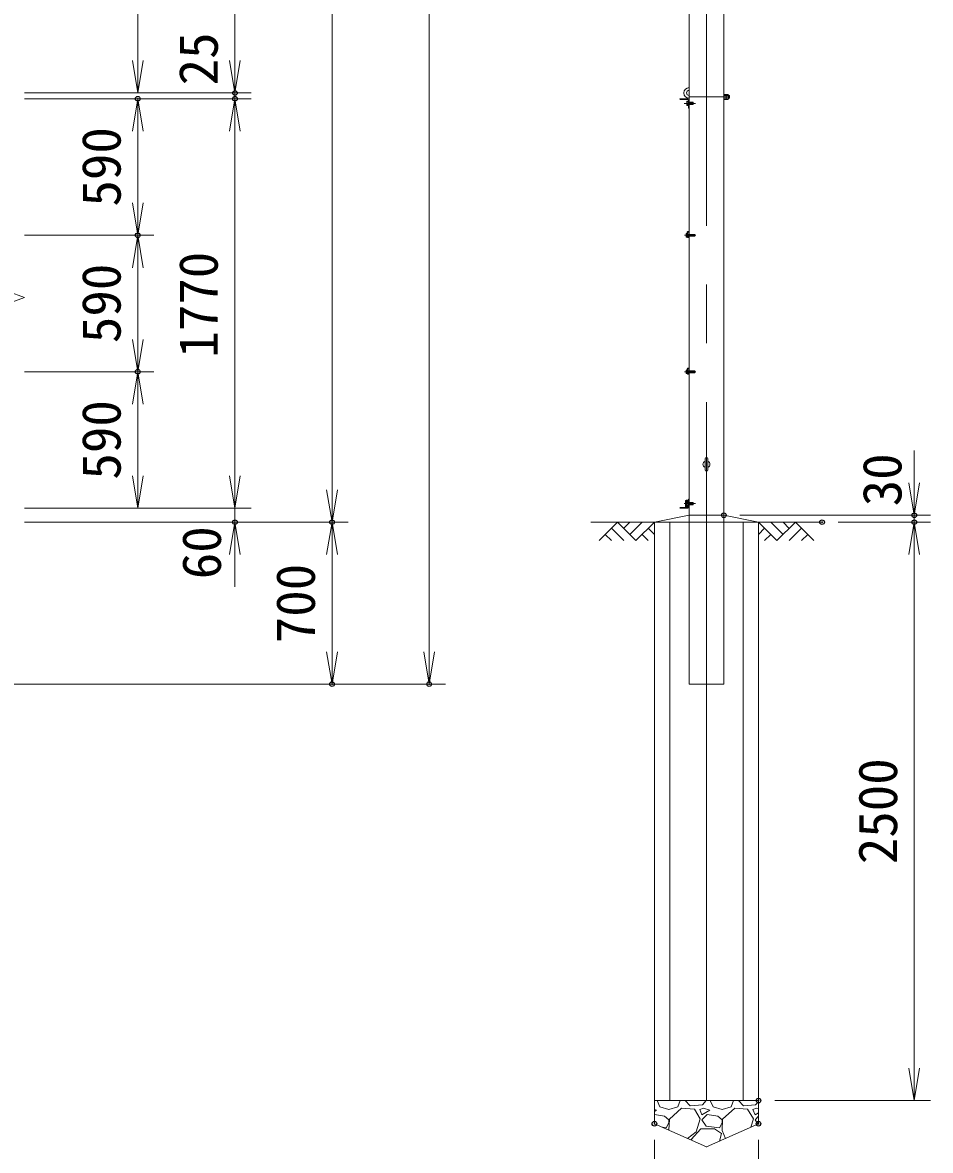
# Model space of a CAD drawing. Units: millimetres at full size. Extents: x -14699 to 14701, y -10394 to 10396.
# Drawn here: x 1219 to 5144, y -3172 to 1703 of the extents above; entities that cross this region are included whole.
import ezdxf
from ezdxf.enums import TextEntityAlignment as Align

# ---------------------------------------------------------------- set-up
doc = ezdxf.new("R2010")
doc.units = ezdxf.units.MM
doc.header["$LTSCALE"] = 40
doc.header["$PDMODE"] = 32
doc.header["$PDSIZE"] = 20
doc.linetypes.add('USER1', pattern=[50.8, 31.75, -6.35, 6.35, -6.35])
for name, color, linetype, lineweight in [('0-0_D-STR1', 1, 'Continuous', 18), ('0-1_D-BMK', 2, 'USER1', 13), ('0-2_D-STR3', 3, 'Continuous', 13), ('0-3_D-STR4', 7, 'Continuous', 18), ('0-4_D-BGD', 7, 'Continuous', 18), ('0-5_D-DCR-HCH', 7, 'Continuous', 13), ('0-6_D-STR-DIM', 7, 'Continuous', 13), ('0-7_0', 7, 'Continuous', 18)]:
    doc.layers.add(name, color=color, linetype=linetype, lineweight=lineweight)
doc.layers.add('0-8_Defpoints', color=253, linetype='Continuous')
doc.styles.add('ＭＳ ゴシック', font='')
doc.styles.get('ＭＳ ゴシック').set_extended_font_data('MS Gothic')

# ---------------------------------------------------------------- blocks, each defined once
blk = doc.blocks.new('_Open')
at = {"layer": '0-7_0'}
blk.add_line((-40, 6.67), (0, 0), dxfattribs=at)
blk.add_lwpolyline([(-40, -6.67), (0, 0), (-40, 0)], dxfattribs=at)

msp = doc.modelspace()

# ---------------------------------------------------------------- linework, layer by layer
at = {"layer": '0-0_D-STR1'}
for p, q in [((4060.92, 1372.31), (4060.92, 1373.31)), ((4095.92, 1373.31), (4060.92, 1373.31)), ((4093.42, 1370.31), (4062.92, 1370.31)), ((4097.92, 1335.31), (4097.92, 1365.81)), ((4100.92, 1333.31), (4100.92, 1368.31)), ((4099.92, 1333.31), (4100.92, 1333.31)), ((4097.92, -358.69), (4097.92, -389.19)), ((4099.92, -356.69), (4100.92, -356.69)), ((4100.92, -356.69), (4100.92, -391.69)), ((4060.92, -395.69), (4060.92, -396.69)), ((4095.92, -396.69), (4060.92, -396.69)), ((4093.42, -393.69), (4062.92, -393.69))]:
    msp.add_line(p, q, dxfattribs=at)
msp.add_lwpolyline([(4100.92, 6643.31), (4250.92, 6643.31), (4250.92, -1156.69), (4100.92, -1156.69)], close=True, dxfattribs=at)
for centre, radius, start, end in [((4062.92, 1372.31), 2, 180, 270), ((4093.42, 1365.81), 4.5, 0, 90), ((4095.92, 1368.31), 5, 0, 90), ((4099.92, 1335.31), 2, 180, 270), ((4093.42, -389.19), 4.5, 270, 0), ((4099.92, -358.69), 2, 90, 180), ((4062.92, -395.69), 2, 90, 180), ((4095.92, -391.69), 5, 270, 0)]:
    msp.add_arc(centre, radius, start, end, dxfattribs=at)
at = {"layer": '0-1_D-BMK'}
for p, q in [((4175.92, -1207.69), (4175.92, 6694.31)), ((4100.92, 1381.31), (4273.42, 1381.31)), ((4128.82, 1353.31), (4078.82, 1353.31)), ((4080.59, 783.31), (4130.59, 783.31)), ((4080.59, 193.31), (4130.59, 193.31)), ((4128.82, -376.69), (4078.82, -376.69))]:
    msp.add_line(p, q, dxfattribs=at)
at = {"layer": '0-2_D-STR3'}
for p, q in [((4250.92, 1392.26), (4250.92, 1370.36)), ((4250.92, 1392.26), (4260.12, 1392.26)), ((4250.92, 1386.79), (4260.12, 1386.79)), ((4250.92, 1375.84), (4260.12, 1375.84)), ((4250.92, 1370.36), (4260.12, 1370.36)), ((4260.92, 1392.26), (4260.92, 1370.36)), ((4260.92, 1392.26), (4270.12, 1392.26)), ((4260.92, 1389.93), (4260.92, 1372.7)), ((4260.92, 1386.79), (4270.12, 1386.79)), ((4260.92, 1375.84), (4270.12, 1375.84)), ((4260.92, 1370.36), (4270.12, 1370.36)), ((4270.92, 1389.93), (4270.92, 1372.7)), ((4270.92, 1387.31), (4274.97, 1387.31)), ((4270.92, 1386.37), (4275.92, 1386.37)), ((4270.92, 1375.31), (4274.97, 1375.31)), ((4275.92, 1386.37), (4274.97, 1387.31)), ((4274.97, 1387.31), (4274.97, 1375.31)), ((4275.92, 1386.37), (4275.92, 1376.26)), ((4090.92, 1361.56), (4091.82, 1363.13)), ((4090.92, 1361.56), (4090.92, 1345.06)), ((4090.92, 1345.06), (4091.82, 1343.5)), ((4091.82, 1363.13), (4097.92, 1363.13)), ((4091.82, 1358.22), (4097.92, 1358.22)), ((4091.82, 1348.41), (4097.92, 1348.41)), ((4091.82, 1343.5), (4097.92, 1343.5)), ((4097.92, 1363.13), (4097.92, 1343.5)), ((4100.92, 1358.31), (4116.42, 1358.31)), ((4100.92, 1357.41), (4117.32, 1357.41)), ((4100.92, 1349.21), (4117.32, 1349.21)), ((4100.92, 1348.31), (4116.42, 1348.31)), ((4116.42, 1358.31), (4117.92, 1356.81)), ((4117.92, 1356.81), (4117.92, 1349.81)), ((4087.62, 789.61), (4088.32, 790.82)), ((4087.62, 789.61), (4087.62, 777.01)), ((4092.92, 790.82), (4088.32, 790.82)), ((4092.92, 787.07), (4088.32, 787.07)), ((4092.92, 796.31), (4092.92, 776.31)), ((4092.92, 790.82), (4092.92, 775.81)), ((4095.92, 799.31), (4100.92, 799.31)), ((4095.92, 795.81), (4095.92, 776.81)), ((4095.92, 787.31), (4123.72, 787.31)), ((4095.92, 786.56), (4124.47, 786.56)), ((4095.92, 780.06), (4124.47, 780.06)), ((4096.42, 796.31), (4100.92, 796.31)), ((4100.92, 799.31), (4100.92, 796.31)), ((4123.72, 787.31), (4124.92, 786.11)), ((4123.72, 787.31), (4123.72, 779.31)), ((4123.72, 779.31), (4124.92, 780.51)), ((4124.92, 786.11), (4124.92, 780.51)), ((4087.62, 777.01), (4088.32, 775.81)), ((4092.92, 779.56), (4088.32, 779.56)), ((4092.92, 775.81), (4088.32, 775.81)), ((4095.92, 779.31), (4123.72, 779.31)), ((4095.92, 773.31), (4100.92, 773.31)), ((4096.42, 776.31), (4100.92, 776.31)), ((4100.92, 776.31), (4100.92, 773.31)), ((4087.62, 199.61), (4088.32, 200.82)), ((4087.62, 199.61), (4087.62, 187.01)), ((4092.92, 200.82), (4088.32, 200.82)), ((4092.92, 197.07), (4088.32, 197.07)), ((4092.92, 206.31), (4092.92, 186.31)), ((4092.92, 200.82), (4092.92, 185.81)), ((4095.92, 209.31), (4100.92, 209.31)), ((4095.92, 205.81), (4095.92, 186.81)), ((4095.92, 197.31), (4123.72, 197.31)), ((4095.92, 196.56), (4124.47, 196.56)), ((4096.42, 206.31), (4100.92, 206.31)), ((4100.92, 209.31), (4100.92, 206.31)), ((4123.72, 197.31), (4124.92, 196.11)), ((4123.72, 197.31), (4123.72, 189.31)), ((4124.92, 196.11), (4124.92, 190.51)), ((4087.62, 187.01), (4088.32, 185.81)), ((4092.92, 189.56), (4088.32, 189.56)), ((4092.92, 185.81), (4088.32, 185.81)), ((4095.92, 190.06), (4124.47, 190.06)), ((4095.92, 189.31), (4123.72, 189.31)), ((4095.92, 183.31), (4100.92, 183.31)), ((4096.42, 186.31), (4100.92, 186.31)), ((4100.92, 186.31), (4100.92, 183.31)), ((4123.72, 189.31), (4124.92, 190.51)), ((4169.67, -230.44), (4169.67, -182.94)), ((4182.17, -230.44), (4182.17, -182.94)), ((4084.78, -364.99), (4084.78, -388.39)), ((4087.08, -364.99), (4087.08, -388.39)), ((4097.78, -361.69), (4088.08, -361.69)), ((4097.78, -363.99), (4088.08, -363.99)), ((4097.78, -389.39), (4088.08, -389.39)), ((4090.92, -368.44), (4091.82, -366.87)), ((4090.92, -384.94), (4090.92, -368.44)), ((4090.92, -384.94), (4091.82, -386.5)), ((4091.82, -366.87), (4097.92, -366.87)), ((4091.82, -371.78), (4097.92, -371.78)), ((4091.82, -381.59), (4097.92, -381.59)), ((4091.82, -386.5), (4097.92, -386.5)), ((4097.78, -361.69), (4097.78, -363.99)), ((4097.78, -389.39), (4097.78, -391.69)), ((4097.92, -386.5), (4097.92, -366.87)), ((4100.92, -371.69), (4116.42, -371.69)), ((4100.92, -372.59), (4117.32, -372.59)), ((4100.92, -380.79), (4117.32, -380.79)), ((4100.92, -381.69), (4116.42, -381.69)), ((4116.42, -381.69), (4117.92, -380.19)), ((4117.92, -380.19), (4117.92, -373.19)), ((4097.78, -391.69), (4088.08, -391.69))]:
    msp.add_line(p, q, dxfattribs=at)
for points in [[(4270.92, 1376.26), (4275.92, 1376.26), (4274.97, 1375.31)], [(4116.42, 1358.31), (4116.42, 1348.31), (4117.92, 1349.81)], [(4116.42, -381.69), (4116.42, -371.69), (4117.92, -373.19)]]:
    msp.add_lwpolyline(points, dxfattribs=at)
for centre, radius, start, end in [((4100.92, 1398.31), 23, 90, 270), ((4100.92, 1398.31), 11, 90, 270), ((4241.78, 1381.31), 19.14, 343.37369, 16.62631), ((4255.94, 1389.53), 5, 326.78843, 33.21157), ((4255.94, 1373.1), 5, 326.78843, 33.21157), ((4251.78, 1381.31), 19.14, 343.37369, 16.62631), ((4265.94, 1389.53), 5, 326.78843, 33.21157), ((4265.94, 1373.1), 5, 326.78843, 33.21157), ((4107.3, 1353.31), 16.24, 162.41205, 197.58795), ((4095.41, 1360.68), 4.34, 145.61575, 214.38425), ((4095.41, 1345.95), 4.34, 145.61575, 214.38425), ((4100.15, 783.31), 12.42, 162.4121, 197.5879), ((4091.06, 788.94), 3.32, 145.61585, 214.38415), ((4095.92, 796.31), 3, 90, 180), ((4096.42, 795.81), 0.5, 90, 180), ((4091.06, 777.69), 3.32, 145.61585, 214.38415), ((4095.92, 776.31), 3, 180, 270), ((4096.42, 776.81), 0.5, 180, 270), ((4100.15, 193.31), 12.42, 162.4121, 197.5879), ((4091.06, 198.94), 3.32, 145.61585, 214.38415), ((4095.92, 206.31), 3, 90, 180), ((4096.42, 205.81), 0.5, 90, 180), ((4091.06, 187.69), 3.32, 145.61585, 214.38415), ((4095.92, 186.31), 3, 180, 270), ((4096.42, 186.81), 0.5, 180, 270), ((4175.92, -206.69), 15, 114.62432, 245.37568), ((4175.92, -182.94), 6.25, 0, 180), ((4175.92, -206.69), 15, 294.62432, 65.37568), ((4175.92, -230.44), 6.25, 180, 0), ((4088.08, -364.99), 3.3, 90, 180), ((4088.08, -388.39), 3.3, 180, 270), ((4088.08, -364.99), 1, 90, 180), ((4088.08, -388.39), 1, 180, 270), ((4107.3, -376.69), 16.24, 162.41205, 197.58795), ((4095.41, -369.32), 4.34, 145.61575, 214.38425), ((4095.41, -384.05), 4.34, 145.61575, 214.38425)]:
    msp.add_arc(centre, radius, start, end, dxfattribs=at)
at = {"layer": '0-3_D-STR4'}
for p, q in [((3950.92, -3056.69), (3950.92, -456.69)), ((4016.82, -456.69), (4016.82, -2956.69)), ((4175.92, -456.69), (4175.92, -2956.69)), ((4335.02, -456.69), (4335.02, -2956.69)), ((4400.92, -3056.69), (4400.92, -456.69))]:
    msp.add_line(p, q, dxfattribs=at)
for points in [[(3950.92, -456.69), (4100.92, -426.69), (4250.92, -426.69), (4400.92, -456.69)], [(3950.92, -3056.69), (4175.92, -3156.69), (4400.92, -3056.69)]]:
    msp.add_lwpolyline(points, dxfattribs=at)
at = {"layer": '0-4_D-BGD'}
for p, q in [((3675.92, -456.69), (4675.92, -456.69)), ((4400.92, -2956.69), (3950.92, -2956.69))]:
    msp.add_line(p, q, dxfattribs=at)
at = {"layer": '0-5_D-DCR-HCH'}
for p, q in [((3791.28, -456.69), (3711.47, -536.5)), ((3764.68, -483.29), (3818.13, -536.5)), ((3791.28, -456.69), (3871.1, -536.5)), ((3817.89, -483.29), (3844.5, -456.69)), ((3844.5, -509.9), (3897.71, -456.69)), ((3871.1, -536.5), (3950.92, -456.69)), ((3924.31, -483.29), (3950.92, -509.78)), ((4480.74, -536.5), (4400.92, -456.69)), ((4427.53, -483.29), (4400.92, -509.78)), ((4507.34, -509.9), (4454.13, -456.69)), ((4560.56, -456.69), (4480.74, -536.5)), ((4534.09, -483.43), (4507.34, -456.69)), ((4587.16, -483.29), (4533.71, -536.5)), ((4560.56, -456.69), (4640.37, -536.5)), ((3738.07, -509.9), (3764.8, -536.5)), ((3897.71, -509.9), (3924.44, -536.5)), ((4454.13, -509.9), (4427.4, -536.5)), ((4613.77, -509.9), (4587.04, -536.5)), ((3962.52, -2956.69), (3974.33, -2984.24)), ((4052.53, -2984.24), (4062.37, -2956.69)), ((4105.43, -2979.64), (4084.39, -2956.69)), ((4174.85, -2956.69), (4158.33, -2975.04)), ((4192.52, -2956.69), (4204.33, -2984.24)), ((4282.53, -2984.24), (4292.37, -2956.69)), ((4335.43, -2979.64), (4314.39, -2956.69)), ((4400.92, -2961.05), (4388.33, -2975.04)), ((3960.53, -2998.04), (3950.92, -2994.84)), ((3950.92, -3003.81), (3960.53, -2998.04)), ((3995.03, -3023.34), (3950.92, -3016.72)), ((3974.33, -2984.24), (4013.43, -2995.74)), ((4013.43, -2995.74), (4052.53, -2984.24)), ((4068.63, -2988.84), (4015.73, -3037.14)), ((4123.83, -2993.44), (4068.63, -2988.84)), ((4158.33, -2975.04), (4105.43, -2979.64)), ((4149.13, -3034.84), (4123.83, -2993.44)), ((4162.93, -2988.84), (4146.83, -2995.74)), ((4146.83, -2995.74), (4156.03, -3018.74)), ((4156.03, -3018.74), (4190.53, -2998.04)), ((4179.03, -3016.44), (4156.03, -3039.44)), ((4190.53, -2998.04), (4162.93, -2988.84)), ((4225.03, -3023.34), (4179.03, -3016.44)), ((4204.33, -2984.24), (4243.43, -2995.74)), ((4243.43, -2995.74), (4282.53, -2984.24)), ((4298.63, -2988.84), (4245.73, -3037.14)), ((4353.83, -2993.44), (4298.63, -2988.84)), ((4388.33, -2975.04), (4335.43, -2979.64)), ((4379.13, -3034.84), (4353.83, -2993.44)), ((4392.93, -2988.84), (4376.83, -2995.74)), ((4376.83, -2995.74), (4386.03, -3018.74)), ((4386.03, -3018.74), (4400.92, -3009.81)), ((4400.92, -2991.5), (4392.93, -2988.84)), ((4013.43, -3039.44), (3995.03, -3023.34)), ((4001.93, -3073.94), (4013.43, -3053.24)), ((4013.43, -3053.24), (4013.43, -3039.44)), ((4015.73, -3037.14), (4013.48, -3084.49)), ((4130.73, -3092.34), (4149.13, -3034.84)), ((4156.03, -3039.44), (4174.43, -3067.04)), ((4174.43, -3067.04), (4231.93, -3073.94)), ((4243.43, -3039.44), (4225.03, -3023.34)), ((4231.93, -3073.94), (4243.43, -3053.24)), ((4245.73, -3037.14), (4243.43, -3085.44)), ((4243.43, -3053.24), (4243.43, -3039.44)), ((4367.37, -3071.6), (4379.13, -3034.84)), ((4400.92, -3024.55), (4386.03, -3039.44)), ((4386.03, -3039.44), (4398.3, -3057.85)), ((3985.24, -3071.94), (4001.93, -3073.94)), ((4094.37, -3120.44), (4130.73, -3092.34)), ((4110.03, -3124.54), (4151.43, -3078.54)), ((4151.43, -3078.54), (4211.23, -3078.54)), ((4211.23, -3078.54), (4241.13, -3099.24)), ((4241.13, -3099.24), (4231.93, -3131.44)), ((4243.43, -3085.44), (4258.06, -3120.18)), ((4112.28, -3128.4), (4110.03, -3124.54)), ((4176.99, -3156.21), (4174.38, -3156)), ((4231.93, -3131.44), (4227.51, -3133.76))]:
    msp.add_line(p, q, dxfattribs=at)
at = {"layer": '0-6_D-STR-DIM'}
for p, q in [((2976.88, 6643.31), (2976.88, -1156.69)), ((2136.88, 1398.31), (2136.88, 6543.31)), ((2556.88, 6543.31), (2556.88, -456.69)), ((1716.88, 1398.31), (1716.88, 3113.31)), ((2136.88, 1538.31), (2136.88, 1678.31)), ((1226.88, 1398.31), (2206.88, 1398.31)), ((1226.88, 1398.31), (1786.88, 1398.31)), ((1226.88, 1398.31), (2206.88, 1398.31)), ((1226.88, 1373.31), (1786.88, 1373.31)), ((1226.88, 1373.31), (2206.88, 1373.31)), ((1226.88, 1373.31), (2206.88, 1373.31)), ((1716.88, 783.31), (1716.88, 1373.31)), ((2136.88, 1373.31), (2136.88, 1398.31)), ((2136.88, -396.69), (2136.88, 1373.31)), ((2136.88, 1233.31), (2136.88, 1093.31)), ((1226.88, 783.31), (1786.88, 783.31)), ((1226.88, 783.31), (1786.88, 783.31)), ((1716.88, 193.31), (1716.88, 783.31)), ((1227.36, 513.97), (1156.88, 539.62)), ((1086.41, 462.66), (1227.36, 513.97)), ((1226.88, 193.31), (1786.88, 193.31)), ((1226.88, 193.31), (1786.88, 193.31)), ((1716.88, -396.69), (1716.88, 193.31)), ((2136.88, -256.69), (2136.88, -116.69)), ((5074.47, -286.69), (5074.47, -146.69)), ((1226.88, -396.69), (1786.88, -396.69)), ((1226.88, -396.69), (2206.88, -396.69)), ((1226.88, -396.69), (2206.88, -396.69)), ((2136.88, -396.69), (2136.88, -456.69)), ((4320.92, -426.69), (5144.47, -426.69)), ((5074.47, -456.69), (5074.47, -426.69)), ((1226.88, -456.69), (2206.88, -456.69)), ((1226.88, -456.69), (2626.88, -456.69)), ((1226.88, -456.69), (2626.88, -456.69)), ((2556.88, -456.69), (2556.88, -1156.69)), ((4745.92, -456.69), (5144.47, -456.69)), ((4745.92, -456.69), (5144.47, -456.69)), ((5074.47, -2956.69), (5074.47, -456.69)), ((2136.88, -596.69), (2136.88, -736.69)), ((5074.47, -596.69), (5074.47, -736.69)), ((501.88, -1156.69), (2626.88, -1156.69)), ((501.88, -1156.69), (3046.88, -1156.69)), ((4470.92, -2956.69), (5144.47, -2956.69)), ((3950.92, -3126.69), (3950.92, -3651.56)), ((4400.92, -3126.69), (4400.92, -3651.56))]:
    msp.add_line(p, q, dxfattribs=at)
at = {"layer": '0-8_Defpoints'}
for p in [(1716.88, 1373.31), (2136.88, 1398.31), (2136.88, 1373.31), (1716.88, 783.31), (1716.88, 193.31), (4250.92, -426.69), (5074.47, -426.69), (2136.88, -456.69), (2556.88, -456.69), (4675.92, -456.69), (5074.47, -456.69), (2556.88, -1156.69), (2976.88, -1156.69), (4400.92, -2956.69), (3950.92, -3056.69), (4400.92, -3056.69)]:
    msp.add_point(p, dxfattribs=at)

# ---------------------------------------------------------------- block references
at = {"layer": '0-6_D-STR-DIM', "xscale": 3.5, "yscale": 3.5}
for p, rotation in [((1716.88, 1398.31), 270), ((2136.88, 1398.31), 270), ((2136.88, 1398.31), 270), ((1716.88, 1373.31), 90), ((2136.88, 1373.31), 90), ((2136.88, 1373.31), 90), ((1716.88, 783.31), 270), ((1716.88, 783.31), 90), ((1716.88, 193.31), 270), ((1716.88, 193.31), 90), ((1716.88, -396.69), 270), ((2136.88, -396.69), 270), ((2136.88, -396.69), 270), ((5074.47, -426.69), 270), ((2556.88, -456.69), 270), ((2136.88, -456.69), 90), ((2556.88, -456.69), 90), ((5074.47, -456.69), 90), ((5074.47, -456.69), 90), ((2556.88, -1156.69), 270), ((2976.88, -1156.69), 270), ((5074.47, -2956.69), 270)]:
    msp.add_blockref('_Open', p, dxfattribs=dict(at, rotation=rotation))

# ---------------------------------------------------------------- texts
at = {"layer": '0-6_D-STR-DIM', "style": 'ＭＳ ゴシック'}
for s, p in [('25', (2113.26, 1431.16)), ('590', (1693.26, 907.21)), ('1770', (2113.26, 254.1)), ('590', (1693.26, 317.21)), ('590', (1693.26, -272.79)), ('30', (5069.68, -388.18)), ('60', (2126.85, -703.32)), ('700', (2533.26, -979.98)), ('2500', (5050.85, -1935.13))]:
    msp.add_text(s, height=168.3, rotation=90, dxfattribs=at).set_placement(p, align=Align.BOTTOM_LEFT)

doc.saveas('drawing.dxf')
